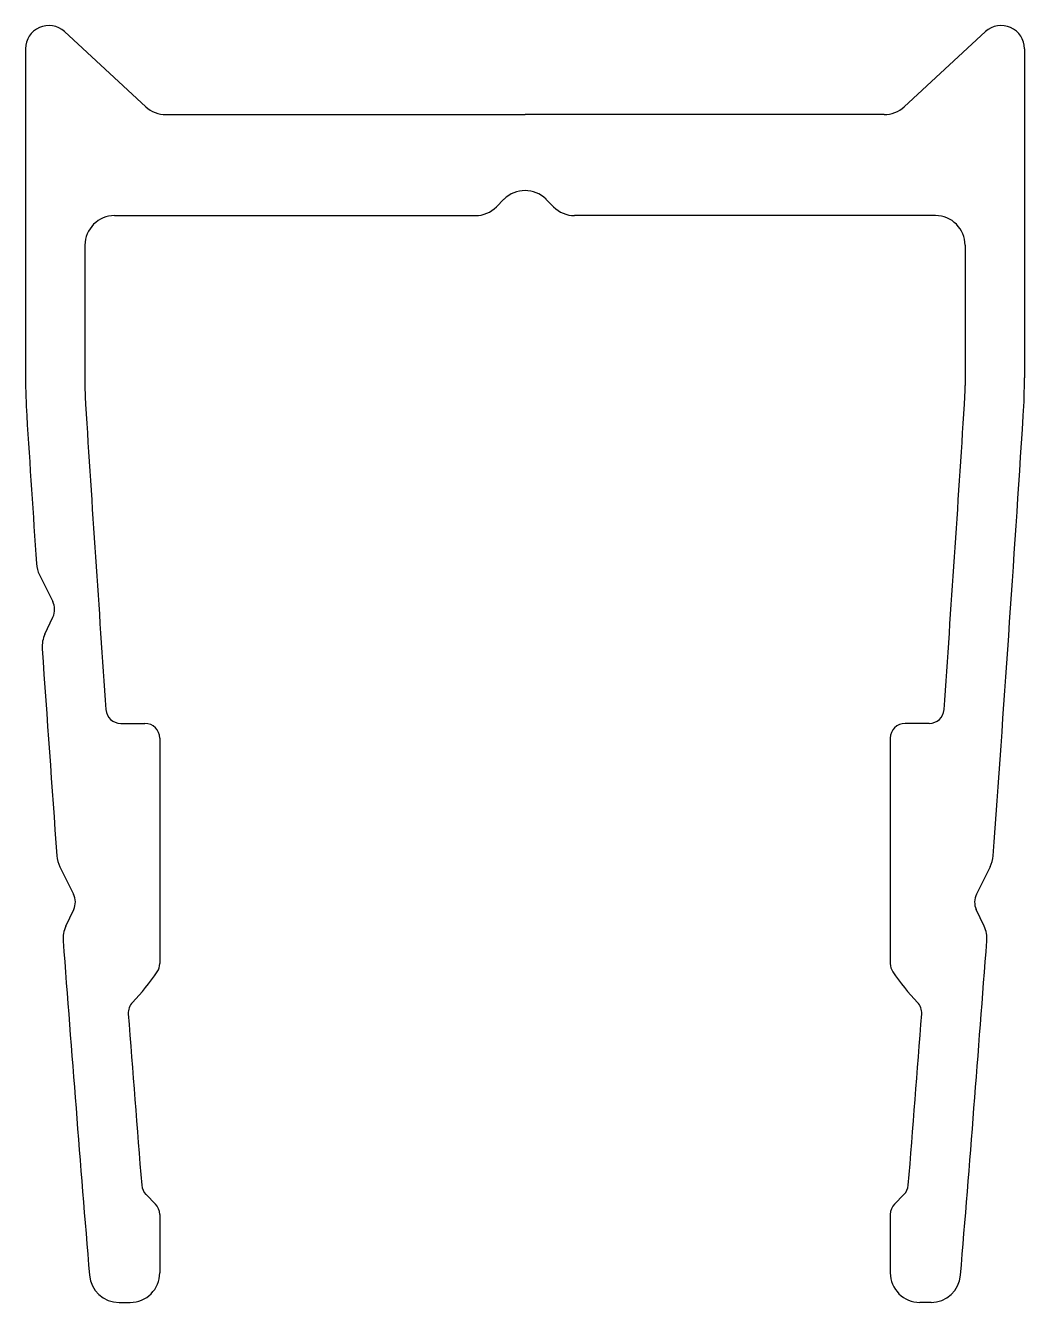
# Model space of a CAD drawing. Extents: x 601.2 to 618.1, y 688.4 to 709.9.
import ezdxf

# ---------------------------------------------------------------- set-up
doc = ezdxf.new("R2010")
doc.units = 0
doc.layers.get('0').update_dxf_attribs({"linetype": 'CONTINUOUS'})

msp = doc.modelspace()

# ---------------------------------------------------------------- linework, layer by layer
at = {"color": 0}
for p, q in [((601.895, 709.752), (603.266, 708.487)), ((617.407, 709.752), (616.035, 708.487)), ((601.241, 709.465), (601.241, 703.924)), ((618.061, 709.465), (618.061, 703.924)), ((603.605, 708.355), (609.651, 708.355)), ((615.696, 708.355), (609.651, 708.355)), ((609.297, 706.929), (609.169, 706.801)), ((610.004, 706.929), (610.132, 706.801)), ((602.741, 706.655), (608.816, 706.655)), ((616.561, 706.655), (610.485, 706.655)), ((602.241, 706.155), (602.241, 703.796)), ((617.061, 706.155), (617.061, 703.796)), ((601.475, 700.605), (601.699, 700.157)), ((601.567, 699.608), (601.702, 699.896)), ((602.844, 698.105), (603.251, 698.105)), ((616.457, 698.105), (616.051, 698.105)), ((603.501, 697.855), (603.501, 694.062)), ((615.801, 697.855), (615.801, 694.062)), ((601.82, 695.69), (602.048, 695.232)), ((617.481, 695.69), (617.253, 695.232)), ((601.921, 694.691), (602.052, 694.971)), ((617.381, 694.691), (617.25, 694.971)), ((603.428, 690.012), (603.269, 690.172)), ((615.873, 690.012), (616.032, 690.172)), ((603.501, 689.836), (603.501, 688.855)), ((615.801, 689.836), (615.801, 688.855)), ((602.815, 688.355), (603.001, 688.355)), ((616.487, 688.355), (616.301, 688.355))]:
    msp.add_line(p, q, dxfattribs=at)
for centre, radius, start, end in [((601.63, 709.465), 0.39, 47.3232, 180), ((617.671, 709.465), 0.39, 0, 132.6768), ((603.605, 708.855), 0.5, 227.3232, 270), ((615.696, 708.855), 0.5, 270, 312.6768), ((609.651, 706.576), 0.5, 45, 135), ((608.816, 707.155), 0.5, 270, 315), ((610.485, 707.155), 0.5, 225, 270), ((602.741, 706.155), 0.5, 90, 180), ((616.561, 706.155), 0.5, 0, 90), ((611.241, 703.924), 10, 180, 183.6554), ((608.061, 703.924), 10, 356.3446, 0), ((607.241, 703.796), 5, 180, 183.6462), ((612.061, 703.796), 5, 356.3538, 0), ((1405.563, 754.669), 805.942, 183.655378, 183.832856), ((1405.563, 754.669), 804.942, 183.646224, 184.012959), ((-186.262, 754.669), 804.942, 355.987041, 356.353776), ((-186.262, 754.669), 805.942, 355.816688, 356.344622), ((601.923, 700.828), 0.5, 183.8329, 206.5177), ((601.43, 700.023), 0.3, 334.9128, 26.5177), ((602.02, 699.396), 0.5, 154.9128, 183.935), ((1405.563, 754.669), 805.942, 183.934983, 184.183312), ((602.844, 698.355), 0.25, 184.013, 270), ((616.457, 698.355), 0.25, 270, 355.987), ((603.251, 697.855), 0.25, 0, 90), ((616.051, 697.855), 0.25, 90, 180), ((602.267, 695.914), 0.5, 184.1833, 206.5177), ((617.034, 695.914), 0.5, 333.4823, 355.8167), ((601.78, 695.098), 0.3, 334.9128, 26.5177), ((617.521, 695.098), 0.3, 153.4823, 205.0872), ((602.373, 694.479), 0.5, 154.9128, 184.2856), ((616.928, 694.479), 0.5, 355.7144, 25.0872), ((1405.563, 754.669), 805.942, 184.285632, 184.686961), ((-186.262, 754.669), 805.942, 355.313039, 355.714368), ((603.251, 694.062), 0.25, 326.2677, 0), ((616.051, 694.062), 0.25, 180, 213.7323), ((600.451, 695.931), 3.616, 315.7391, 326.2677), ((618.85, 695.931), 3.616, 213.7323, 224.2609), ((603.22, 693.233), 0.25, 135.7391, 184.3787), ((616.081, 693.233), 0.25, 355.6213, 44.2609), ((1405.563, 754.669), 804.942, 184.378657, 184.58464), ((-186.262, 754.669), 804.942, 355.41536, 355.621343), ((603.446, 690.348), 0.25, 184.5846, 224.8681), ((615.855, 690.348), 0.25, 315.1319, 355.4154), ((603.251, 689.836), 0.25, 0, 44.8681), ((616.051, 689.836), 0.25, 135.1319, 180), ((602.815, 688.855), 0.5, 184.687, 270), ((603.001, 688.855), 0.5, 270, 0), ((616.301, 688.855), 0.5, 180, 270), ((616.487, 688.855), 0.5, 270, 355.313)]:
    msp.add_arc(centre, radius, start, end, dxfattribs=at)

doc.saveas('drawing.dxf')
